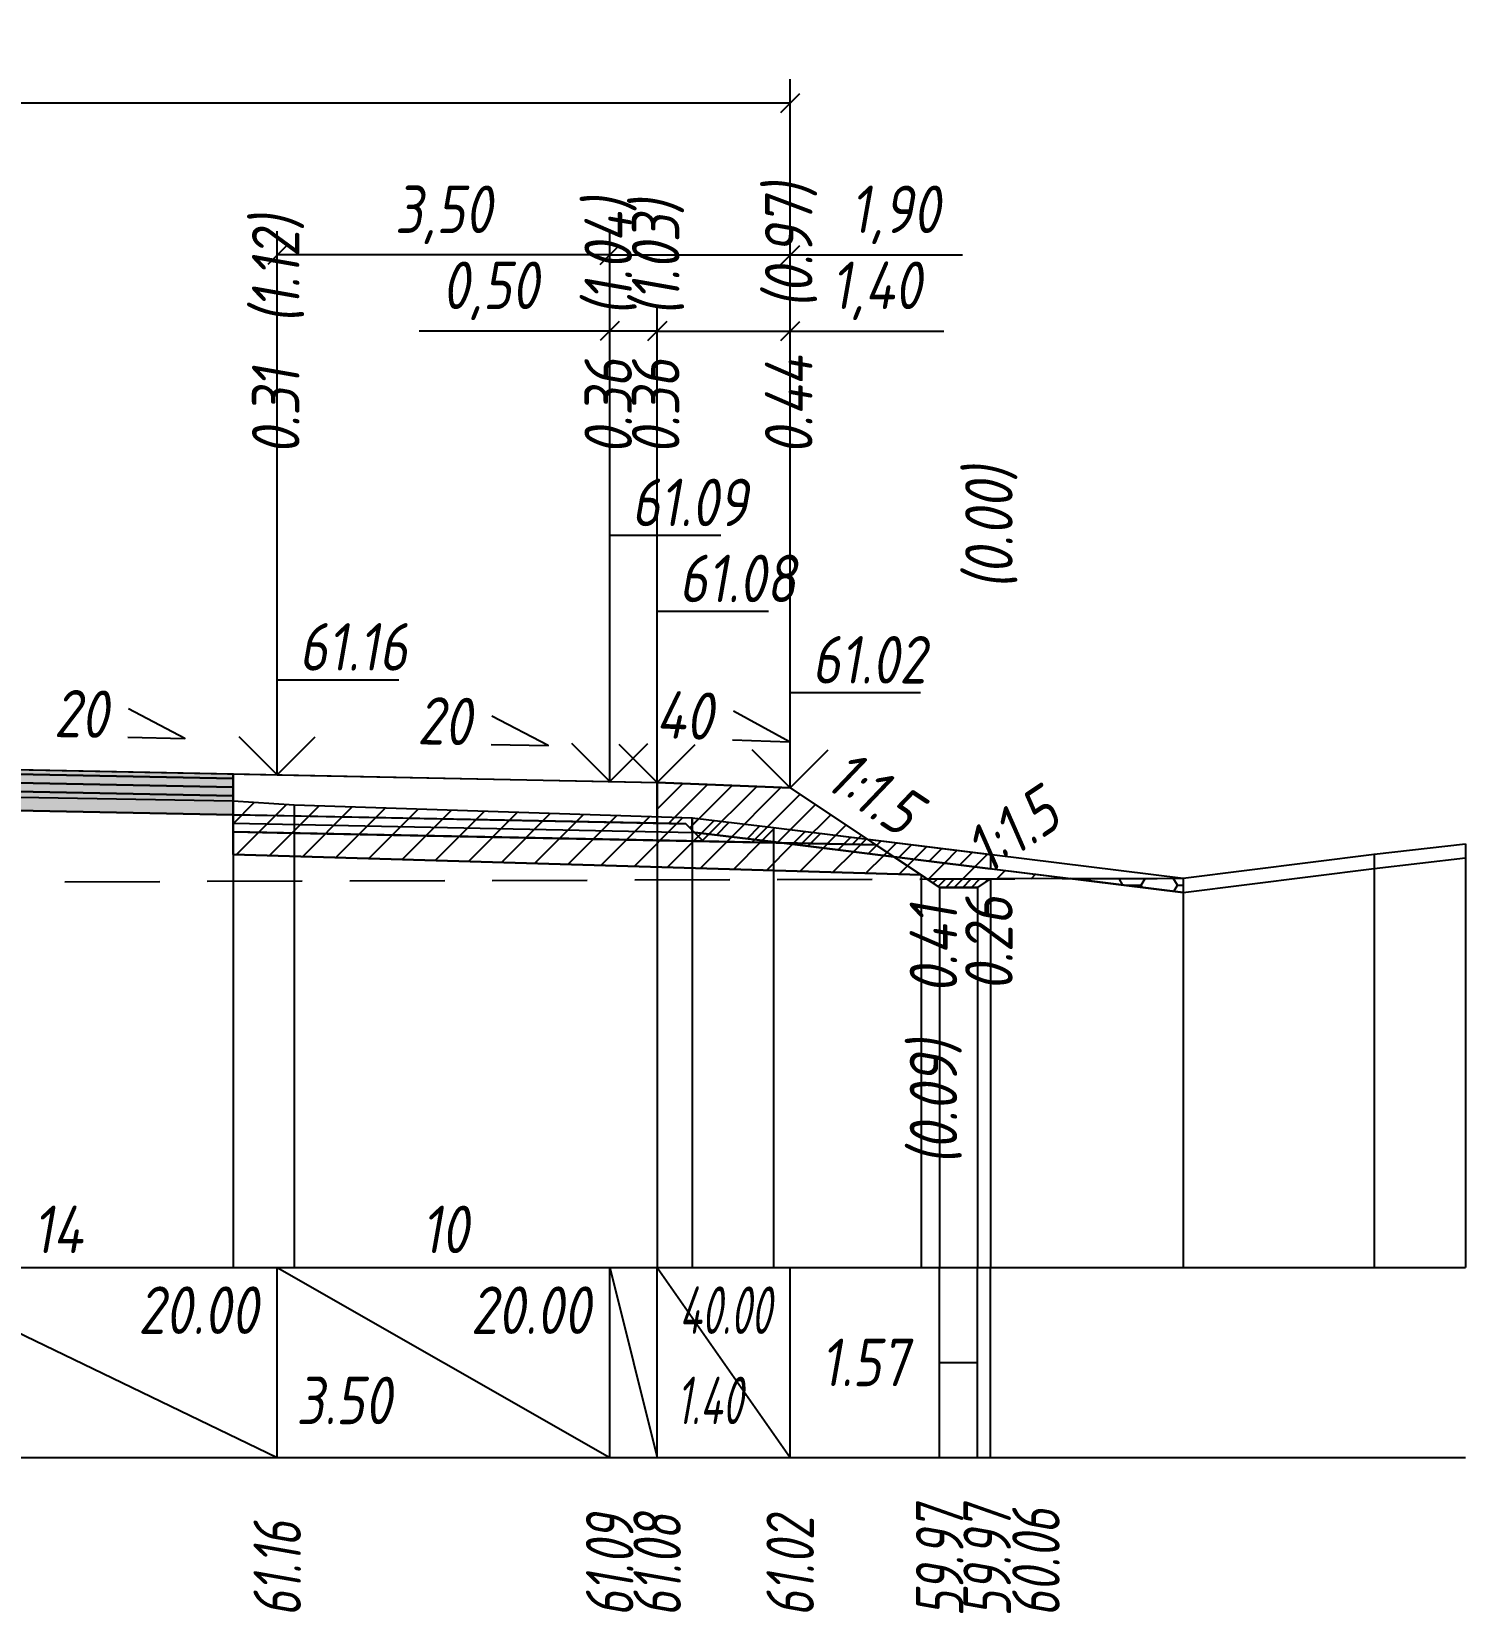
# Model space of a CAD drawing. Extents: x -717 to 1451, y -133302 to 233.
# Drawn here: x 168.3 to 243.8, y -58922.2 to -58839 of the extents above; entities that cross this region are included whole.
import ezdxf
from ezdxf.enums import TextEntityAlignment as Align

# ---------------------------------------------------------------- set-up
doc = ezdxf.new("R2010")
doc.units = 0
doc.linetypes.add('штриховая', pattern=[0.75, 0.5, -0.25])
for name, color, linetype in [('Интерполированный поперечник', 2, 'Continuous'), ('Код_514', 1, 'Continuous'), ('Контур_0', 7, 'Continuous'), ('Контур_2521', 7, 'Continuous'), ('Контур_2564', 7, 'Continuous'), ('Контур_2660', 7, 'Continuous'), ('Контур_2665', 7, 'Continuous'), ('Контур_400', 7, 'Continuous'), ('Контур_508', 7, 'Continuous'), ('Контур_512', 7, 'Continuous'), ('Контур_513', 7, 'Continuous'), ('Контур_818', 7, 'Continuous'), ('Красный поперечник', 1, 'Continuous'), ('Объём_2501', 7, 'Continuous'), ('Объём_2564', 7, 'Continuous'), ('Объём_2650', 7, 'Continuous'), ('Объём_2660', 7, 'Continuous'), ('Объём_2661', 7, 'Continuous'), ('Объём_2663', 7, 'Continuous'), ('Объём_2664', 7, 'Continuous'), ('Объём_2665', 7, 'Continuous'), ('Объём_2666', 7, 'Continuous'), ('Объём_2753', 7, 'Continuous'), ('Откосы', 7, 'Continuous'), ('Отметки покрытия', 7, 'Continuous'), ('Рабочие отметки', 7, 'Continuous'), ('Рабочие отметки доп.', 7, 'Continuous'), ('Слои выравнивания', 7, 'Continuous'), ('Таблица', 7, 'Continuous'), ('Уклоны проезжей части', 7, 'Continuous'), ('Черный поперечник', 3, 'Continuous')]:
    doc.layers.add(name, color=color, linetype=linetype)
for name, color, linetype, true_color in [('Контур_2540', 2, 'Continuous', 0xffff00), ('Контур_2560', 2, 'Continuous', 0xffff00), ('Контур_2561', 7, 'Continuous', 0xff8040), ('Контур_2562', 3, 'Continuous', 0x00ff00), ('Контур_2563', 7, 'Continuous', 0xff8000), ('Контур_2570', 7, 'Continuous', 0x80ff00), ('Контур_2725', 7, 'Continuous', 0x323232), ('Контур_2736', 4, 'Continuous', 0x00ffff), ('Контур_2737', 4, 'Continuous', 0x00ffff), ('Контур_2738', 4, 'Continuous', 0x00ffff), ('Контур_2739', 4, 'Continuous', 0x00ffff), ('Контур_2741', 4, 'Continuous', 0x00ffff), ('Контур_2742', 4, 'Continuous', 0x00ffff), ('Контур_2743', 4, 'Continuous', 0x00ffff), ('Контур_2744', 7, 'Continuous', 0xa4ffff), ('Контур_2745', 7, 'Continuous', 0xa4ffff), ('Контур_2747', 4, 'Continuous', 0x00ffff), ('Контур_2748', 4, 'Continuous', 0x00ffff), ('Контур_2749', 4, 'Continuous', 0x00ffff), ('Контур_2750', 4, 'Continuous', 0x00ffff), ('Контур_2751', 4, 'Continuous', 0x00ffff), ('Контур_2752', 4, 'Continuous', 0x00ffff), ('Контур_2760', 7, 'Continuous', 0x323232), ('Контур_2761', 7, 'Continuous', 0x323232), ('Контур_2762', 7, 'Continuous', 0x323232), ('Контур_2763', 7, 'Continuous', 0x323232), ('Контур_402', 7, 'Continuous', 0xff6464), ('Контур_703', 4, 'Continuous', 0x00ffff), ('Контур_705', 4, 'Continuous', 0x00ffff), ('Контур_707', 4, 'Continuous', 0x00ffff), ('Контур_720', 131, 'Continuous', 0xaaffff), ('Объём_2500', 7, 'Continuous', 0xc0c0c0), ('Объём_2520', 7, 'Continuous', 0x80ffff), ('Объём_2540', 2, 'Continuous', 0xffff00), ('Объём_2560', 2, 'Continuous', 0xffff00), ('Объём_2561', 7, 'Continuous', 0xff8040), ('Объём_2562', 3, 'Continuous', 0x00ff00), ('Объём_2563', 7, 'Continuous', 0xff8000), ('Объём_2570', 7, 'Continuous', 0x80ff00), ('Объём_2600', 7, 'Continuous', 0x808000), ('Объём_2620', 2, 'Continuous', 0xffff00), ('Объём_2746', 2, 'Continuous', 0xffff00)]:
    doc.layers.add(name, color=color, linetype=linetype, true_color=true_color)
doc.styles.get("Standard").update_dxf_attribs({"font": 'txt', "height": 2.5})
doc.styles.add('М', font='romand.shx', dxfattribs={"width": 0.8, "oblique": 10, "height": 2.5})
doc.dimstyles.new('ISO-25', dxfattribs={"dimtxt": 2.5, "dimasz": 2.5, "dimexe": 1.25, "dimexo": 0.625, "dimtad": 1, "dimtxsty": 'Standard', "dimcen": 2.5, "dimadec": 0, "dimazin": 0, "dimtfac": 1, "dimtmove": 0, "dimatfit": 3, "dimfxl": 1, "dimarcsym": 0})

# ---------------------------------------------------------------- blocks, each defined once
blk = doc.blocks.new('_Oblique')
at = {"color": 0, "linetype": 'ByBlock', "lineweight": -2}
blk.add_line((-0.5, -0.5), (0.5, 0.5), dxfattribs=at)
blk = doc.blocks.new('*D1406')
at = {"color": 0, "lineweight": -2, "transparency": 16777216}
for p, q in [((201.224, -58877.913), (201.224, -58853.473)), ((208.224, -58878.193), (208.224, -58853.473)), ((201.224, -58854.723), (208.224, -58854.723)), ((208.224, -58854.723), (216.305, -58854.723))]:
    blk.add_line(p, q, dxfattribs=at)
at = {"layer": 'Defpoints', "color": 0, "transparency": 16777216}
for p in [(208.224, -58854.723), (201.224, -58878.538), (208.224, -58878.818)]:
    blk.add_point(p, dxfattribs=at)
at = {"color": 0, "lineweight": -2, "transparency": 16777216, "rotation": 180}
blk.add_blockref('_Oblique', (201.224, -58854.723), dxfattribs=at)
at = {"color": 0, "lineweight": -2, "transparency": 16777216}
blk.add_blockref('_Oblique', (208.224, -58854.723), dxfattribs=at)
at = {"color": 0, "transparency": 16777216, "insert": (212.765, -58852.61), "char_height": 2.5, "width": 8.75, "attachment_point": 5, "style": 'М'}
blk.add_mtext('1,40', dxfattribs=at)
blk = doc.blocks.new('*D1408')
at = {"color": 0, "lineweight": -2, "transparency": 16777216}
for p, q in [((198.724, -58877.863), (198.724, -58853.473)), ((201.224, -58877.913), (201.224, -58853.473)), ((198.724, -58854.723), (188.688, -58854.723)), ((201.224, -58854.723), (198.724, -58854.723))]:
    blk.add_line(p, q, dxfattribs=at)
at = {"layer": 'Defpoints', "color": 0, "transparency": 16777216}
for p in [(201.224, -58854.723), (198.724, -58878.488), (201.224, -58878.538)]:
    blk.add_point(p, dxfattribs=at)
at = {"color": 0, "lineweight": -2, "transparency": 16777216, "rotation": 180}
blk.add_blockref('_Oblique', (198.724, -58854.723), dxfattribs=at)
at = {"color": 0, "lineweight": -2, "transparency": 16777216}
blk.add_blockref('_Oblique', (201.224, -58854.723), dxfattribs=at)
at = {"color": 0, "transparency": 16777216, "insert": (192.449, -58852.61), "char_height": 2.5, "width": 9.16667, "attachment_point": 5, "style": 'М'}
blk.add_mtext('0,50', dxfattribs=at)
blk = doc.blocks.new('*D1410')
at = {"color": 0, "lineweight": -2, "transparency": 16777216}
for p, q in [((181.224, -58877.513), (181.224, -58849.473)), ((198.724, -58877.863), (198.724, -58849.473)), ((198.724, -58850.723), (181.224, -58850.723))]:
    blk.add_line(p, q, dxfattribs=at)
at = {"layer": 'Defpoints', "color": 0, "transparency": 16777216}
for p in [(181.224, -58850.723), (181.224, -58878.138), (198.724, -58878.488)]:
    blk.add_point(p, dxfattribs=at)
at = {"color": 0, "lineweight": -2, "transparency": 16777216, "rotation": 180}
blk.add_blockref('_Oblique', (181.224, -58850.723), dxfattribs=at)
at = {"color": 0, "lineweight": -2, "transparency": 16777216}
blk.add_blockref('_Oblique', (198.724, -58850.723), dxfattribs=at)
at = {"color": 0, "transparency": 16777216, "insert": (189.974, -58848.61), "char_height": 2.5, "width": 9.58333, "attachment_point": 5, "style": 'М'}
blk.add_mtext('3,50', dxfattribs=at)
blk = doc.blocks.new('*D1411')
at = {"color": 0, "lineweight": -2, "transparency": 16777216}
for p, q in [((198.724, -58877.863), (198.724, -58849.473)), ((208.224, -58878.193), (208.224, -58849.473)), ((198.724, -58850.723), (208.224, -58850.723)), ((208.224, -58850.723), (217.297, -58850.723))]:
    blk.add_line(p, q, dxfattribs=at)
at = {"layer": 'Defpoints', "color": 0, "transparency": 16777216}
for p in [(198.724, -58850.723), (198.724, -58878.488), (208.224, -58878.818)]:
    blk.add_point(p, dxfattribs=at)
at = {"color": 0, "lineweight": -2, "transparency": 16777216, "rotation": 180}
blk.add_blockref('_Oblique', (198.724, -58850.723), dxfattribs=at)
at = {"color": 0, "lineweight": -2, "transparency": 16777216}
blk.add_blockref('_Oblique', (208.224, -58850.723), dxfattribs=at)
at = {"color": 0, "transparency": 16777216, "insert": (213.757, -58848.61), "char_height": 2.5, "width": 8.75, "attachment_point": 5, "style": 'М'}
blk.add_mtext('1,90', dxfattribs=at)
blk = doc.blocks.new('*D1413')
at = {"color": 0, "lineweight": -2, "transparency": 16777216}
for p, q in [((112.724, -58878.193), (112.724, -58841.473)), ((208.224, -58878.193), (208.224, -58841.473)), ((112.724, -58842.723), (208.224, -58842.723))]:
    blk.add_line(p, q, dxfattribs=at)
at = {"layer": 'Defpoints', "color": 0, "transparency": 16777216}
for p in [(208.224, -58842.723), (112.724, -58878.818), (208.224, -58878.818)]:
    blk.add_point(p, dxfattribs=at)
at = {"color": 0, "lineweight": -2, "transparency": 16777216, "rotation": 180}
blk.add_blockref('_Oblique', (112.724, -58842.723), dxfattribs=at)
at = {"color": 0, "lineweight": -2, "transparency": 16777216}
blk.add_blockref('_Oblique', (208.224, -58842.723), dxfattribs=at)
at = {"color": 0, "transparency": 16777216, "insert": (160.474, -58840.61), "char_height": 2.5, "width": 10.41667, "attachment_point": 5, "style": 'М'}
blk.add_mtext('19,10', dxfattribs=at)

msp = doc.modelspace()

# ---------------------------------------------------------------- hatches: boundary and pattern name
at = {"layer": 'Объём_2563'}
h = msp.add_hatch(dxfattribs=at)
h.set_pattern_fill('ANSI31', color=256, scale=0.3)
h.paths.add_polyline_path([(203.643, -58881.574), (202.724, -58880.655), (201.224, -58880.625), (201.224, -58878.475), (208.224, -58878.755), (212.724, -58881.755)])
at = {"layer": 'Объём_2570'}
h = msp.add_hatch(dxfattribs=at)
h.set_pattern_fill('ANSI31', color=256, scale=0.2)
h.paths.add_polyline_path([(218.761, -58883.018), (207.341, -58881.607), (203.064, -58881.091), (203.064, -58880.341), (207.341, -58880.857), (218.761, -58882.268)])
at = {"layer": 'Объём_2600'}
h = msp.add_hatch(dxfattribs=at)
h.set_pattern_fill('ANSI31', color=6, scale=0.4)
h.paths.add_polyline_path([(215.116, -58883.349), (178.898, -58882.263), (178.898, -58879.448), (182.125, -58879.665), (203.064, -58880.341), (203.064, -58881.091), (207.341, -58881.607), (222.988, -58883.541), (215.437, -58883.564)])
h = msp.add_hatch(dxfattribs=at)
h.set_pattern_fill('HONEY', color=5, scale=0.3)
h.paths.add_polyline_path([(228.909, -58884.272), (222.988, -58883.541), (228.909, -58883.522)])
at = {"layer": 'Объём_2620'}
h = msp.add_hatch(dxfattribs=at)
h.set_pattern_fill('ANSI31', color=2, scale=0.1)
h.paths.add_polyline_path([(215.437, -58883.564), (218.761, -58883.554), (218.091, -58884), (216.091, -58884)])
at = {"layer": 'Слои выравнивания'}
for color, points in [(2, [(160.474, -58877.66), (178.898, -58878.029), (178.898, -58878.279), (160.474, -58877.91)]), (3, [(160.474, -58877.91), (178.898, -58878.279), (178.898, -58878.729), (160.474, -58878.36)]), (4, [(160.474, -58878.36), (178.898, -58878.729), (178.898, -58879.179), (160.474, -58878.81)]), (5, [(160.474, -58878.81), (178.898, -58879.179), (178.898, -58880.179), (160.474, -58879.81)])]:
    msp.add_hatch(color=color, dxfattribs=at).paths.add_polyline_path(points)

# ---------------------------------------------------------------- linework, layer by layer
at = {"layer": 'Интерполированный поперечник', "linetype": 'штриховая', "ltscale": 10, "flags": 128}
msp.add_lwpolyline([(95.04, -58883.935), (228.909, -58883.522)], dxfattribs=at)
at = {"layer": 'Код_514'}
for p, q in [((160.474, -58904), (181.224, -58914)), ((181.224, -58914), (181.224, -58904)), ((181.224, -58904), (198.724, -58914)), ((198.724, -58914), (198.724, -58904)), ((198.724, -58904), (201.224, -58914)), ((201.224, -58914), (201.224, -58904)), ((201.224, -58904), (208.224, -58914)), ((208.224, -58914), (208.224, -58904)), ((216.091, -58914), (216.091, -58904)), ((218.091, -58914), (218.091, -58904)), ((218.761, -58914), (218.761, -58904)), ((216.091, -58909), (218.091, -58909))]:
    msp.add_line(p, q, dxfattribs=at)
at = {"layer": 'Контур_0', "flags": 128}
for points in [[(178.898, -58878.029), (201.224, -58878.475), (201.224, -58880.625), (178.898, -58880.179), (178.898, -58878.029), (178.898, -58878.029)], [(208.224, -58878.755), (215.437, -58883.564), (215.437, -58883.564), (215.437, -58883.564), (215.437, -58883.564), (215.437, -58883.564), (215.437, -58883.564), (215.437, -58883.564), (215.437, -58883.564), (215.437, -58883.564), (215.437, -58883.564), (215.437, -58883.564), (215.437, -58883.564), (215.437, -58883.564), (215.437, -58883.564), (216.091, -58884)], [(208.224, -58878.755), (215.437, -58883.564), (215.437, -58883.564), (215.437, -58883.564), (215.437, -58883.564), (215.437, -58883.564), (215.437, -58883.564), (215.437, -58883.564), (215.437, -58883.564), (215.437, -58883.564), (215.437, -58883.564), (215.437, -58883.564), (215.437, -58883.564), (215.437, -58883.564), (215.437, -58883.564), (216.091, -58884), (218.091, -58884), (218.761, -58883.554), (218.761, -58883.554), (218.761, -58883.554), (218.761, -58883.554), (218.761, -58883.554), (218.761, -58883.554), (218.761, -58883.554), (218.761, -58883.554), (218.761, -58883.554), (218.761, -58883.554), (218.761, -58883.554), (218.761, -58883.554), (218.761, -58883.554)], [(181.224, -58880.225), (202.724, -58880.655), (203.643, -58881.574), (178.898, -58881.079), (178.898, -58880.179), (181.224, -58880.225), (181.224, -58880.225)], [(201.224, -58880.625), (202.724, -58880.655), (203.643, -58881.574), (212.724, -58881.755)]]:
    msp.add_lwpolyline(points, dxfattribs=at)
at = {"layer": 'Контур_2521', "color": 250, "flags": 128}
msp.add_lwpolyline([(178.898, -58880.629), (203.183, -58881.114)], dxfattribs=at)
at = {"layer": 'Контур_2540', "flags": 128}
msp.add_lwpolyline([(181.224, -58881.125), (212.724, -58881.755), (215.116, -58883.349), (178.898, -58882.263), (178.898, -58881.079), (181.224, -58881.125), (181.224, -58881.125)], dxfattribs=at)
at = {"layer": 'Контур_2560', "flags": 128}
msp.add_lwpolyline([(201.224, -58878.475), (208.224, -58878.755), (208.224, -58878.755), (208.224, -58878.755)], dxfattribs=at)
at = {"layer": 'Контур_2561', "flags": 128}
msp.add_lwpolyline([(201.224, -58878.475), (201.224, -58878.475), (208.224, -58878.755), (208.224, -58878.755), (201.224, -58878.475)], dxfattribs=at)
at = {"layer": 'Контур_2562', "flags": 128}
msp.add_lwpolyline([(208.224, -58878.755), (208.224, -58878.755), (208.224, -58878.755), (208.224, -58878.755), (208.224, -58878.755)], dxfattribs=at)
at = {"layer": 'Контур_2563', "flags": 128}
msp.add_lwpolyline([(203.643, -58881.574), (202.724, -58880.655), (201.224, -58880.625), (201.224, -58878.475), (208.224, -58878.755), (212.724, -58881.755), (203.643, -58881.574), (203.643, -58881.574)], dxfattribs=at)
at = {"layer": 'Контур_2564', "flags": 128}
msp.add_lwpolyline([(201.224, -58878.475), (208.224, -58878.755)], dxfattribs=at)
at = {"layer": 'Контур_2570', "flags": 128}
msp.add_lwpolyline([(80, -58884.64), (86.887, -58884.39), (88.105, -58884.556), (95.04, -58884.685), (95.04, -58884.685), (99.766, -58883.671), (111.38, -58881.951), (111.38, -58881.201), (130.866, -58879.792), (133.478, -58879.589), (136.02, -58879.524), (157.047, -58879.057), (160.124, -58879.126), (160.474, -58879.132), (178.898, -58879.448), (182.125, -58879.665), (203.064, -58880.341), (203.064, -58881.091), (207.341, -58881.607), (228.909, -58884.272), (238.96, -58883.006), (243.761, -58882.455)], dxfattribs=at)
at = {"layer": 'Контур_2660', "flags": 128}
msp.add_lwpolyline([(178.898, -58882.263), (215.116, -58883.349)], dxfattribs=at)
at = {"layer": 'Контур_2665', "flags": 128}
msp.add_lwpolyline([(208.224, -58878.755), (208.224, -58878.755)], dxfattribs=at)
at = {"layer": 'Контур_2725', "flags": 128}
msp.add_lwpolyline([(133.478, -58880.35), (136.02, -58880.299), (139.724, -58880.225), (157.047, -58879.879), (160.124, -58879.817), (160.474, -58879.81), (178.898, -58880.179)], dxfattribs=at)
at = {"layer": 'Контур_2736', "flags": 128}
for points in [[(208.224, -58878.755), (215.437, -58883.564)], [(215.437, -58883.564), (216.091, -58884)]]:
    msp.add_lwpolyline(points, dxfattribs=at)
at = {"layer": 'Контур_2737', "flags": 128}
msp.add_lwpolyline([(215.437, -58883.564), (215.437, -58883.564)], dxfattribs=at)
at = {"layer": 'Контур_2738', "flags": 128}
msp.add_lwpolyline([(215.437, -58883.564), (215.437, -58883.564)], dxfattribs=at)
at = {"layer": 'Контур_2739', "flags": 128}
msp.add_lwpolyline([(215.437, -58883.564), (215.437, -58883.564)], dxfattribs=at)
at = {"layer": 'Контур_2741', "flags": 128}
msp.add_lwpolyline([(218.761, -58883.554), (218.761, -58883.554)], dxfattribs=at)
at = {"layer": 'Контур_2742', "flags": 128}
msp.add_lwpolyline([(218.761, -58883.554), (218.761, -58883.554)], dxfattribs=at)
at = {"layer": 'Контур_2743', "flags": 128}
msp.add_lwpolyline([(218.761, -58883.554), (218.761, -58883.554)], dxfattribs=at)
at = {"layer": 'Контур_2744', "flags": 128}
msp.add_lwpolyline([(218.761, -58883.554), (218.761, -58883.554)], dxfattribs=at)
msp.add_lwpolyline([(218.761, -58883.554), (218.761, -58883.554)], dxfattribs=at)
msp.add_lwpolyline([(218.761, -58883.554), (218.761, -58883.554)], dxfattribs=at)
msp.add_lwpolyline([(218.761, -58883.554), (218.761, -58883.554)], dxfattribs=at)
msp.add_lwpolyline([(218.761, -58883.554), (218.761, -58883.554)], dxfattribs=at)
msp.add_lwpolyline([(218.761, -58883.554), (218.761, -58883.554)], dxfattribs=at)
at = {"layer": 'Контур_2745', "flags": 128}
msp.add_lwpolyline([(215.437, -58883.564), (215.437, -58883.564)], dxfattribs=at)
msp.add_lwpolyline([(215.437, -58883.564), (215.437, -58883.564)], dxfattribs=at)
msp.add_lwpolyline([(215.437, -58883.564), (215.437, -58883.564)], dxfattribs=at)
msp.add_lwpolyline([(215.437, -58883.564), (215.437, -58883.564)], dxfattribs=at)
msp.add_lwpolyline([(215.437, -58883.564), (215.437, -58883.564)], dxfattribs=at)
msp.add_lwpolyline([(215.437, -58883.564), (215.437, -58883.564)], dxfattribs=at)
at = {"layer": 'Контур_2747', "flags": 128}
msp.add_lwpolyline([(215.437, -58883.564), (215.437, -58883.564)], dxfattribs=at)
at = {"layer": 'Контур_2748', "flags": 128}
msp.add_lwpolyline([(215.437, -58883.564), (215.437, -58883.564)], dxfattribs=at)
at = {"layer": 'Контур_2749', "flags": 128}
msp.add_lwpolyline([(215.437, -58883.564), (215.437, -58883.564)], dxfattribs=at)
at = {"layer": 'Контур_2750', "flags": 128}
msp.add_lwpolyline([(218.761, -58883.554), (218.761, -58883.554)], dxfattribs=at)
at = {"layer": 'Контур_2751', "flags": 128}
msp.add_lwpolyline([(218.761, -58883.554), (218.761, -58883.554)], dxfattribs=at)
at = {"layer": 'Контур_2752', "flags": 128}
msp.add_lwpolyline([(218.761, -58883.554), (218.761, -58883.554)], dxfattribs=at)
at = {"layer": 'Контур_2760', "flags": 128}
msp.add_lwpolyline([(133.478, -58878.2), (136.02, -58878.149), (139.724, -58878.075), (157.047, -58877.729), (160.124, -58877.667), (160.474, -58877.66), (178.898, -58878.029)], dxfattribs=at)
at = {"layer": 'Контур_2761', "flags": 128}
msp.add_lwpolyline([(133.478, -58878.45), (136.02, -58878.399), (139.724, -58878.325), (157.047, -58877.979), (160.124, -58877.917), (160.474, -58877.91), (178.898, -58878.279)], dxfattribs=at)
at = {"layer": 'Контур_2762', "flags": 128}
msp.add_lwpolyline([(133.478, -58878.9), (136.02, -58878.849), (139.724, -58878.775), (157.047, -58878.429), (160.124, -58878.367), (160.474, -58878.36), (178.898, -58878.729)], dxfattribs=at)
at = {"layer": 'Контур_2763', "flags": 128}
msp.add_lwpolyline([(133.478, -58879.35), (136.02, -58879.299), (139.724, -58879.225), (157.047, -58878.879), (160.124, -58878.817), (160.474, -58878.81), (178.898, -58879.179)], dxfattribs=at)
at = {"layer": 'Контур_400', "flags": 128}
msp.add_lwpolyline([(160.474, -58877.66), (181.224, -58878.075), (198.724, -58878.425), (198.724, -58878.425), (198.724, -58878.425), (198.724, -58878.425), (198.724, -58878.425), (198.724, -58878.425), (201.224, -58878.475)], dxfattribs=at)
at = {"layer": 'Контур_402', "flags": 128}
msp.add_lwpolyline([(105.833, -58883.349), (133.478, -58882.52), (133.478, -58880.35), (160.474, -58879.81), (178.898, -58880.179), (178.898, -58882.263), (215.116, -58883.349)], dxfattribs=at)
at = {"layer": 'Контур_508', "flags": 128}
msp.add_lwpolyline([(105, -58883.905), (105.833, -58883.349), (133.478, -58882.52), (133.478, -58880.35), (160.474, -58879.81), (178.898, -58880.179), (178.898, -58882.263), (215.116, -58883.349), (216.091, -58884), (218.091, -58884), (218.761, -58883.554)], dxfattribs=at)
at = {"layer": 'Контур_512', "flags": 128}
msp.add_lwpolyline([(178.898, -58882.263), (215.116, -58883.349), (216.091, -58884), (218.091, -58884), (218.761, -58883.554)], dxfattribs=at)
at = {"layer": 'Контур_513', "flags": 128}
msp.add_lwpolyline([(105, -58883.905), (105.833, -58883.349), (133.478, -58882.52), (133.478, -58880.35), (160.474, -58879.81), (178.898, -58880.179), (178.898, -58882.263), (215.116, -58883.349), (216.091, -58884), (218.091, -58884), (218.761, -58883.554)], dxfattribs=at)
at = {"layer": 'Контур_703', "flags": 128}
msp.add_lwpolyline([(208.224, -58878.755), (215.437, -58883.564)], dxfattribs=at)
at = {"layer": 'Контур_705', "flags": 128}
msp.add_lwpolyline([(215.437, -58883.564), (215.437, -58883.564)], dxfattribs=at)
at = {"layer": 'Контур_707', "flags": 128}
msp.add_lwpolyline([(218.091, -58884), (218.761, -58883.554)], dxfattribs=at)
at = {"layer": 'Контур_720', "flags": 128}
msp.add_lwpolyline([(216.091, -58884), (218.091, -58884)], dxfattribs=at)
at = {"layer": 'Контур_818', "flags": 128}
msp.add_lwpolyline([(105, -58882.896), (111.38, -58881.951), (111.38, -58881.201), (130.866, -58879.792), (133.478, -58879.589), (136.02, -58879.524), (157.047, -58879.057), (160.124, -58879.126), (160.474, -58879.132), (178.898, -58879.448), (182.125, -58879.665), (203.064, -58880.341), (203.064, -58881.091), (207.341, -58881.607), (218.761, -58883.018)], dxfattribs=at)
at = {"layer": 'Красный поперечник'}
for p, q in [((160.474, -58877.66), (181.224, -58878.075)), ((181.224, -58878.075), (198.724, -58878.425)), ((198.724, -58878.425), (201.224, -58878.475)), ((201.224, -58878.475), (208.224, -58878.755)), ((208.224, -58878.755), (216.091, -58884)), ((178.898, -58882.263), (178.898, -58904)), ((215.116, -58883.349), (215.116, -58904)), ((216.091, -58884), (216.091, -58904)), ((216.091, -58884), (218.091, -58884)), ((218.091, -58884), (218.761, -58883.554)), ((218.091, -58884), (218.091, -58904)), ((218.761, -58883.554), (218.761, -58904))]:
    msp.add_line(p, q, dxfattribs=at)
at = {"layer": 'Объём_2500', "flags": 128}
msp.add_lwpolyline([(178.898, -58878.029), (201.224, -58878.475), (201.224, -58880.625), (178.898, -58880.179), (178.898, -58878.029), (178.898, -58878.029)], dxfattribs=at)
at = {"layer": 'Объём_2501', "flags": 128}
msp.add_lwpolyline([(160.474, -58877.66), (181.224, -58878.075), (198.724, -58878.425), (198.724, -58878.425), (198.724, -58878.425), (198.724, -58878.425), (198.724, -58878.425), (198.724, -58878.425), (201.224, -58878.475)], dxfattribs=at)
at = {"layer": 'Объём_2520', "color": 250, "flags": 128}
msp.add_lwpolyline([(181.224, -58880.225), (202.724, -58880.655), (203.643, -58881.574), (178.898, -58881.079), (178.898, -58880.179), (181.224, -58880.225), (181.224, -58880.225)], dxfattribs=at)
at = {"layer": 'Объём_2540', "flags": 128}
msp.add_lwpolyline([(181.224, -58881.125), (212.724, -58881.755), (215.116, -58883.349), (178.898, -58882.263), (178.898, -58881.079), (181.224, -58881.125), (181.224, -58881.125)], dxfattribs=at)
at = {"layer": 'Объём_2560', "flags": 128}
msp.add_lwpolyline([(201.224, -58878.475), (208.224, -58878.755), (208.224, -58878.755), (208.224, -58878.755)], dxfattribs=at)
at = {"layer": 'Объём_2561', "flags": 128}
msp.add_lwpolyline([(201.224, -58878.475), (201.224, -58878.475), (208.224, -58878.755), (208.224, -58878.755), (201.224, -58878.475)], dxfattribs=at)
at = {"layer": 'Объём_2562', "flags": 128}
msp.add_lwpolyline([(208.224, -58878.755), (208.224, -58878.755), (208.224, -58878.755), (208.224, -58878.755), (208.224, -58878.755)], dxfattribs=at)
at = {"layer": 'Объём_2563', "color": 250, "flags": 128}
msp.add_lwpolyline([(203.643, -58881.574), (202.724, -58880.655), (201.224, -58880.625), (201.224, -58878.475), (208.224, -58878.755), (212.724, -58881.755), (203.643, -58881.574), (203.643, -58881.574)], dxfattribs=at)
at = {"layer": 'Объём_2564', "flags": 128}
msp.add_lwpolyline([(201.224, -58878.475), (208.224, -58878.755)], dxfattribs=at)
at = {"layer": 'Объём_2570', "flags": 128}
msp.add_lwpolyline([(218.761, -58883.018), (207.341, -58881.607), (203.064, -58881.091), (203.064, -58880.341), (207.341, -58880.857), (218.761, -58882.268), (218.761, -58883.018), (218.761, -58883.018)], dxfattribs=at)
at = {"layer": 'Объём_2600', "color": 5, "flags": 128}
msp.add_lwpolyline([(228.909, -58884.272), (222.988, -58883.541), (228.909, -58883.522), (228.909, -58884.272), (228.909, -58884.272)], dxfattribs=at)
at = {"layer": 'Объём_2620', "flags": 128}
msp.add_lwpolyline([(215.437, -58883.564), (218.761, -58883.554), (218.091, -58884), (216.091, -58884), (215.437, -58883.564), (215.437, -58883.564)], dxfattribs=at)
at = {"layer": 'Объём_2650', "color": 6, "flags": 128}
msp.add_lwpolyline([(215.116, -58883.349), (178.898, -58882.263), (178.898, -58879.448), (182.125, -58879.665), (203.064, -58880.341), (203.064, -58881.091), (207.341, -58881.607), (222.988, -58883.541), (215.437, -58883.564), (215.116, -58883.349), (215.116, -58883.349)], dxfattribs=at)
at = {"layer": 'Объём_2660', "flags": 128}
msp.add_lwpolyline([(178.898, -58882.263), (215.116, -58883.349)], dxfattribs=at)
at = {"layer": 'Объём_2661', "flags": 128}
msp.add_lwpolyline([(208.224, -58878.755), (215.437, -58883.564)], dxfattribs=at)
at = {"layer": 'Объём_2663', "flags": 128}
for points in [[(215.437, -58883.564), (216.091, -58884)], [(218.091, -58884), (218.761, -58883.554)]]:
    msp.add_lwpolyline(points, dxfattribs=at)
at = {"layer": 'Объём_2664', "flags": 128}
msp.add_lwpolyline([(216.091, -58884), (218.091, -58884)], dxfattribs=at)
at = {"layer": 'Объём_2665', "flags": 128}
msp.add_lwpolyline([(208.224, -58878.755), (208.224, -58878.755)], dxfattribs=at)
at = {"layer": 'Объём_2666', "flags": 128}
msp.add_lwpolyline([(208.224, -58878.755), (215.437, -58883.564)], dxfattribs=at)
at = {"layer": 'Объём_2746', "flags": 128}
msp.add_lwpolyline([(213.676, -58882.39), (215.116, -58883.349), (178.898, -58882.263), (178.898, -58879.448), (182.125, -58879.665), (203.064, -58880.341), (203.064, -58881.091), (207.341, -58881.607), (213.676, -58882.39), (213.676, -58882.39)], dxfattribs=at)
at = {"layer": 'Объём_2753', "flags": 128}
msp.add_lwpolyline([(178.898, -58878.029), (178.898, -58878.029)], dxfattribs=at)
at = {"layer": 'Откосы', "color": 1, "flags": 128}
for points in [[(173.362, -58876.101), (176.362, -58876.161), (173.392, -58874.601)], [(192.487, -58876.483), (195.487, -58876.543), (192.517, -58874.984)], [(205.185, -58876.229), (208.183, -58876.348), (205.245, -58874.73)]]:
    msp.add_lwpolyline(points, dxfattribs=at)
at = {"layer": 'Отметки покрытия', "color": 1}
for p, q in [((198.724, -58878.425), (198.724, -58865.475)), ((198.724, -58865.475), (204.574, -58865.475)), ((201.224, -58878.475), (201.224, -58869.475)), ((201.224, -58869.475), (207.074, -58869.475)), ((181.224, -58878.075), (181.224, -58873.075)), ((181.224, -58873.075), (187.624, -58873.075)), ((208.224, -58878.755), (208.224, -58873.755)), ((208.224, -58873.755), (215.074, -58873.755)), ((181.224, -58878.075), (179.224, -58876.075)), ((181.224, -58878.075), (183.224, -58876.075)), ((198.724, -58878.425), (196.724, -58876.425)), ((198.724, -58878.425), (200.724, -58876.425)), ((201.224, -58878.475), (199.224, -58876.475)), ((201.224, -58878.475), (203.224, -58876.475)), ((208.224, -58878.755), (206.224, -58876.755)), ((208.224, -58878.755), (210.224, -58876.755))]:
    msp.add_line(p, q, dxfattribs=at)
at = {"layer": 'Слои выравнивания'}
for p, q in [((178.898, -58878.029), (178.898, -58904)), ((201.224, -58878.475), (201.224, -58904))]:
    msp.add_line(p, q, dxfattribs=at)
at = {"layer": 'Слои выравнивания', "color": 2, "flags": 128}
msp.add_lwpolyline([(160.474, -58877.66), (178.898, -58878.029), (178.898, -58878.279), (160.474, -58877.91)], close=True, dxfattribs=at)
at = {"layer": 'Слои выравнивания', "color": 3, "flags": 128}
msp.add_lwpolyline([(160.474, -58877.91), (178.898, -58878.279), (178.898, -58878.729), (160.474, -58878.36)], close=True, dxfattribs=at)
at = {"layer": 'Слои выравнивания', "color": 4, "flags": 128}
msp.add_lwpolyline([(160.474, -58878.36), (178.898, -58878.729), (178.898, -58879.179), (160.474, -58878.81)], close=True, dxfattribs=at)
at = {"layer": 'Слои выравнивания', "color": 5, "flags": 128}
msp.add_lwpolyline([(160.474, -58878.81), (178.898, -58879.179), (178.898, -58880.179), (160.474, -58879.81)], close=True, dxfattribs=at)
at = {"layer": 'Таблица'}
for p, q in [((80, -58904), (243.761, -58904)), ((80, -58914), (243.761, -58914))]:
    msp.add_line(p, q, dxfattribs=at)
at = {"layer": 'Черный поперечник', "color": 7}
for p, q in [((178.898, -58879.448), (178.898, -58904)), ((182.125, -58879.665), (182.125, -58904)), ((203.064, -58880.341), (203.064, -58904)), ((207.341, -58880.857), (207.341, -58904)), ((243.761, -58881.705), (243.761, -58904)), ((238.96, -58882.256), (238.96, -58904)), ((228.909, -58883.522), (228.909, -58904))]:
    msp.add_line(p, q, dxfattribs=at)
at = {"layer": 'Черный поперечник', "flags": 128}
msp.add_lwpolyline([(80, -58883.89), (86.887, -58883.64), (88.105, -58883.806), (95.04, -58883.935), (99.766, -58882.921), (111.38, -58881.201), (130.866, -58879.792), (133.478, -58879.589), (136.02, -58879.524), (157.047, -58879.057), (160.124, -58879.126), (160.474, -58879.132), (178.898, -58879.448), (182.125, -58879.665), (203.064, -58880.341), (207.341, -58880.857), (228.909, -58883.522), (238.96, -58882.256), (243.761, -58881.705)], dxfattribs=at)

# ---------------------------------------------------------------- texts
at = {"layer": 'Код_514', "style": 'М', "oblique": 10}
for s, width, p in [('20.00', 0.8, (180.224, -58905)), ('20.00', 0.8, (197.724, -58905)), ('40.00', 0.6, (207.224, -58905))]:
    msp.add_text(s, height=2.5, dxfattribs=dict(at, width=width)).set_placement(p, align=Align.TOP_RIGHT)
at = {"layer": 'Код_514', "style": 'М', "oblique": 10, "width": 0.8}
msp.add_text('1.57', height=2.5, dxfattribs=at).set_placement((212.158, -58909), align=Align.MIDDLE_CENTER)
at = {"layer": 'Код_514', "style": 'М', "oblique": 10}
for s, width, p in [('3.50', 0.8, (182.224, -58913)), ('1.40', 0.6, (202.224, -58913))]:
    msp.add_text(s, height=2.5, dxfattribs=dict(at, width=width)).set_placement(p, align=Align.BOTTOM_LEFT)
at = {"layer": 'Код_514', "style": 'М', "oblique": 10, "width": 0.7}
for s, p in [('59.97', (216.091, -58922.382)), ('59.97', (218.591, -58922.382)), ('60.06', (221.159, -58922.382)), ('61.16', (181.224, -58922.382)), ('61.09', (198.724, -58922.382)), ('61.08', (201.224, -58922.382)), ('61.02', (208.224, -58922.382))]:
    msp.add_text(s, height=2.5, rotation=90, dxfattribs=at).set_placement(p, align=Align.MIDDLE_LEFT)
at = {"layer": 'Отметки покрытия', "color": 1, "style": 'М', "oblique": 10, "width": 0.8}
for s, p in [('61.09', (199.865, -58865.744)), ('61.08', (202.365, -58869.744)), ('61.16', (182.365, -58873.344)), ('61.02', (209.365, -58874.024))]:
    msp.add_text(s, height=2.5, dxfattribs=at).set_placement(p, align=Align.BOTTOM_LEFT)
at = {"layer": 'Рабочие отметки', "color": 1, "style": 'М', "oblique": 10, "width": 0.8}
for s, p in [('0.31', (181.146, -58861.225)), ('0.36', (198.646, -58861.225)), ('0.36', (201.146, -58861.225)), ('0.44', (208.146, -58861.225))]:
    msp.add_text(s, height=2.5, rotation=90, dxfattribs=at).set_placement(p, align=Align.MIDDLE_LEFT)
for s, p in [('0.41', (215.763, -58884.931)), ('0.26', (218.683, -58884.484))]:
    msp.add_text(s, height=2.5, rotation=90, dxfattribs=at).set_placement(p, align=Align.MIDDLE_RIGHT)
at = {"layer": 'Рабочие отметки доп.', "color": 1, "style": 'М', "oblique": 10, "width": 0.8}
for s, p in [('(0.97)', (208.146, -58853.525)), ('(1.04)', (198.646, -58853.925)), ('(1.03)', (201.146, -58853.925)), ('(1.12)', (181.146, -58854.325)), ('(0.00)', (218.683, -58868.305))]:
    msp.add_text(s, height=2.5, rotation=90, dxfattribs=at).set_placement(p, align=Align.MIDDLE_LEFT)
msp.add_text('(0.09)', height=2.5, rotation=90, dxfattribs=at).set_placement((215.763, -58892.031), align=Align.MIDDLE_RIGHT)
at = {"layer": 'Слои выравнивания', "style": 'М', "oblique": 10, "width": 0.8}
for s, p in [('14', (169.686, -58904)), ('10', (190.061, -58904))]:
    msp.add_text(s, height=2.5, dxfattribs=at).set_placement(p, align=Align.BOTTOM_CENTER)
at = {"layer": 'Уклоны проезжей части', "color": 1, "style": 'М', "oblique": 10, "width": 0.8}
for s, rotation, p in [('20', 358.85423, (170.869, -58876.868)), ('20', 358.85423, (189.994, -58877.25)), ('40', 357.70938, (202.594, -58876.945)), ('1:1.5', 326.30994, (211.567, -58880.678)), ('1:1.5', 33.69007, (221.044, -58882.637))]:
    msp.add_text(s, height=2.5, rotation=rotation, dxfattribs=at).set_placement(p, align=Align.BOTTOM_CENTER)

# ---------------------------------------------------------------- dimensions: what is measured, and where the dimension line sits
at = {"color": 5}
for base, p1, picture, middle in [((208.224, -58842.723), (112.724, -58878.818), '*D1413', (160.474, -58840.61)), ((208.224, -58854.723), (201.224, -58878.538), '*D1406', (212.765, -58852.61))]:
    dim = msp.add_linear_dim(base=base, p1=p1, p2=(208.224, -58878.818), angle=180, dimstyle='ISO-25', override={"dimasz": 1, "dimlfac": 0.2, "dimzin": 0, "dimtxsty": 'М', "dimblk1": 'Oblique', "dimblk2": 'Oblique', "dimsah": 1}, dxfattribs=at)
    dim.commit()
    dim.dimension.update_dxf_attribs({"geometry": picture, "text_midpoint": middle})
dim = msp.add_linear_dim(base=(181.224, -58850.723), p1=(198.724, -58878.488), p2=(181.224, -58878.138), dimstyle='ISO-25', override={"dimasz": 1, "dimlfac": 0.2, "dimzin": 0, "dimtxsty": 'М', "dimblk1": 'Oblique', "dimblk2": 'Oblique', "dimsah": 1}, dxfattribs=at)
dim.commit()
dim.dimension.update_dxf_attribs({"geometry": '*D1410', "text_midpoint": (189.974, -58848.61)})
dim = msp.add_linear_dim(base=(198.724, -58850.723), p1=(208.224, -58878.818), p2=(198.724, -58878.488), dimstyle='ISO-25', override={"dimasz": 1, "dimlfac": 0.2, "dimzin": 0, "dimtxsty": 'М', "dimblk1": 'Oblique', "dimblk2": 'Oblique', "dimsah": 1}, dxfattribs=at)
dim.commit()
dim.dimension.update_dxf_attribs({"geometry": '*D1411', "text_midpoint": (213.757, -58850.723), "dimtype": 160})
dim = msp.add_linear_dim(base=(201.224, -58854.723), p1=(198.724, -58878.488), p2=(201.224, -58878.538), angle=180, dimstyle='ISO-25', override={"dimasz": 1, "dimlfac": 0.2, "dimzin": 0, "dimtxsty": 'М', "dimblk1": 'Oblique', "dimblk2": 'Oblique', "dimsah": 1}, dxfattribs=at)
dim.commit()
dim.dimension.update_dxf_attribs({"geometry": '*D1408', "text_midpoint": (192.449, -58854.723), "dimtype": 160})

doc.saveas('drawing.dxf')
